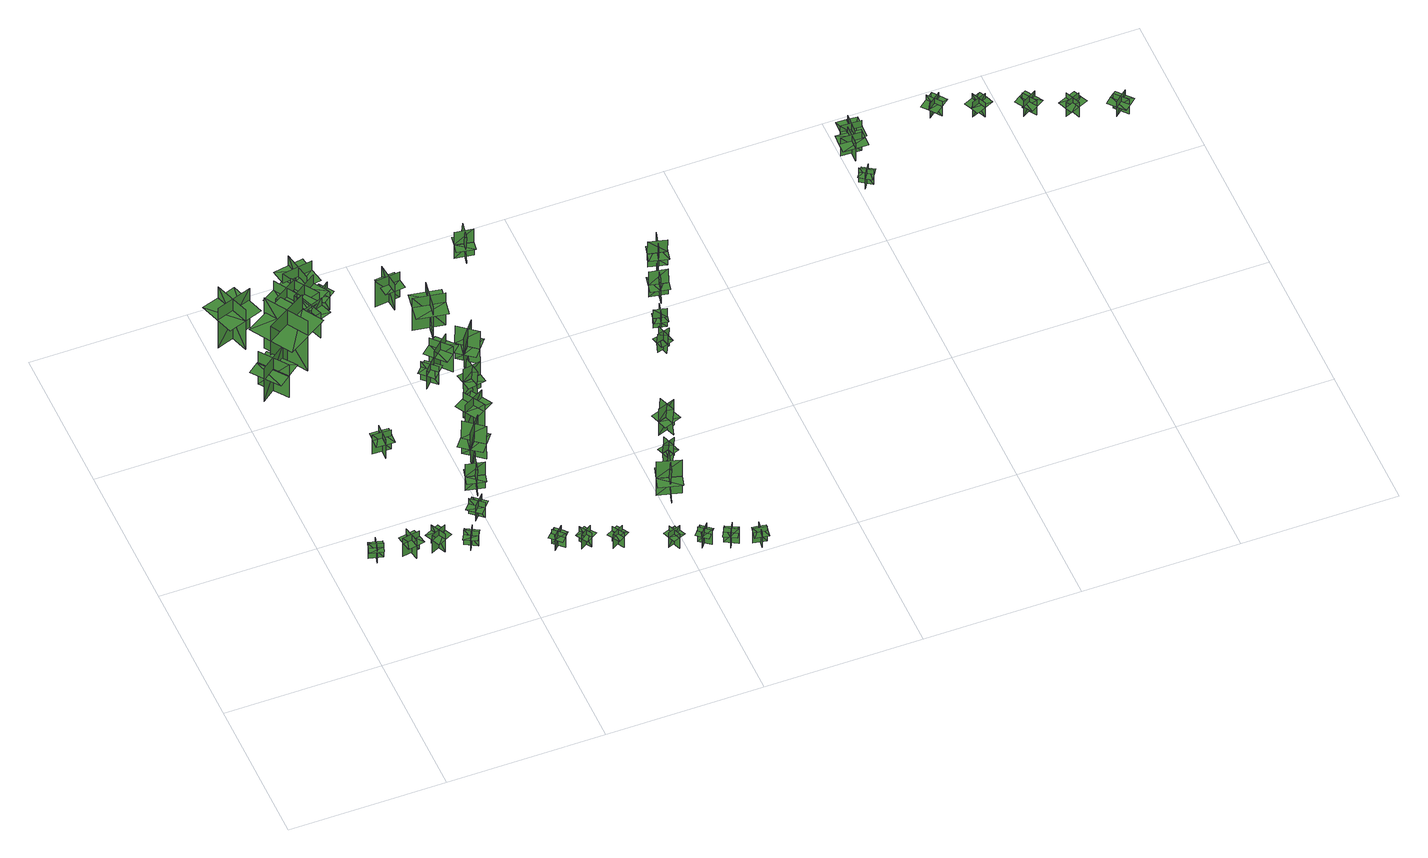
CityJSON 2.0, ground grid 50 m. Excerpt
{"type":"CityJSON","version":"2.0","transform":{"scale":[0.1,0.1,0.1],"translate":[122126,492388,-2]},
"CityObjects":{
"tree1":{"type":"SolitaryVegetationObject","geometry":[{"type":"MultiSurface","lod":"1","boundaries":[[[0,1,2]],[[0,2,3]],[[4,5,6]],[[4,6,7]],[[8,9,10]],[[8,10,11]],[[8,11,12]],[[8,12,13]]]}]},
"tree2":{"type":"SolitaryVegetationObject","geometry":[{"type":"MultiSurface","lod":"1","boundaries":[[[14,15,16]],[[14,16,17]],[[18,19,20]],[[18,20,21]],[[22,23,24]],[[22,24,25]],[[22,25,26]],[[22,26,27]]]}]},
"tree3":{"type":"SolitaryVegetationObject","geometry":[{"type":"MultiSurface","lod":"1","boundaries":[[[28,29,30]],[[28,30,31]],[[32,33,34]],[[32,34,35]],[[36,37,38]],[[36,38,39]],[[36,39,40]],[[36,40,41]]]}]},
"tree4":{"type":"SolitaryVegetationObject","geometry":[{"type":"MultiSurface","lod":"1","boundaries":[[[42,43,44]],[[42,44,45]],[[46,47,48]],[[46,48,49]],[[50,51,52]],[[50,52,53]],[[50,51,54]],[[50,54,55]]]}]},
"tree5":{"type":"SolitaryVegetationObject","geometry":[{"type":"MultiSurface","lod":"1","boundaries":[[[56,57,58]],[[56,58,59]],[[60,61,62]],[[60,62,63]],[[64,65,66]],[[64,66,67]],[[64,67,68]],[[64,68,69]]]}]},
"tree6":{"type":"SolitaryVegetationObject","geometry":[{"type":"MultiSurface","lod":"1","boundaries":[[[70,71,72]],[[70,72,73]],[[74,75,76]],[[74,76,77]],[[78,79,80]],[[78,80,81]],[[78,81,82]],[[78,82,83]]]}]},
"tree7":{"type":"SolitaryVegetationObject","geometry":[{"type":"MultiSurface","lod":"1","boundaries":[[[84,85,86]],[[84,86,87]],[[88,89,90]],[[88,90,91]],[[92,93,94]],[[92,94,95]],[[92,95,96]],[[92,96,97]]]}]},
"tree8":{"type":"SolitaryVegetationObject","geometry":[{"type":"MultiSurface","lod":"1","boundaries":[[[98,99,100]],[[98,100,101]],[[102,103,104]],[[102,104,105]],[[106,107,108]],[[106,108,109]],[[106,109,110]],[[106,110,111]]]}]},
"tree9":{"type":"SolitaryVegetationObject","geometry":[{"type":"MultiSurface","lod":"1","boundaries":[[[112,113,114]],[[112,114,115]],[[116,117,118]],[[116,118,119]],[[120,121,122]],[[120,122,123]],[[120,123,124]],[[120,124,125]]]}]},
"tree10":{"type":"SolitaryVegetationObject","geometry":[{"type":"MultiSurface","lod":"1","boundaries":[[[126,127,128]],[[126,128,129]],[[130,131,132]],[[130,132,133]],[[134,135,136]],[[134,136,137]],[[134,137,138]],[[134,138,139]]]}]},
"tree11":{"type":"SolitaryVegetationObject","geometry":[{"type":"MultiSurface","lod":"1","boundaries":[[[140,141,142]],[[140,142,143]],[[144,145,146]],[[144,146,147]],[[148,149,145]],[[148,145,144]],[[150,151,141]],[[150,141,140]],[[140,141,152]],[[140,152,153]],[[140,154,155]],[[140,155,141]]]}]},
"tree12":{"type":"SolitaryVegetationObject","geometry":[{"type":"MultiSurface","lod":"1","boundaries":[[[156,157,158]],[[156,158,159]],[[160,161,162]],[[160,162,163]],[[164,165,166]],[[164,166,167]],[[164,167,168]],[[164,168,169]]]}]},
"tree13":{"type":"SolitaryVegetationObject","geometry":[{"type":"MultiSurface","lod":"1","boundaries":[[[170,171,172]],[[170,172,173]],[[174,175,176]],[[174,176,177]],[[178,179,180]],[[178,180,181]],[[178,181,182]],[[178,182,183]]]}]},
"tree14":{"type":"SolitaryVegetationObject","geometry":[{"type":"MultiSurface","lod":"1","boundaries":[[[184,185,186]],[[184,186,187]],[[188,189,190]],[[188,190,191]],[[192,193,194]],[[192,194,195]],[[192,195,196]],[[192,196,197]]]}]},
"tree15":{"type":"SolitaryVegetationObject","geometry":[{"type":"MultiSurface","lod":"1","boundaries":[[[198,199,200]],[[198,200,201]],[[202,203,204]],[[202,204,205]],[[206,207,208]],[[206,208,209]],[[206,209,210]],[[206,210,211]]]}]},
"tree16":{"type":"SolitaryVegetationObject","geometry":[{"type":"MultiSurface","lod":"1","boundaries":[[[212,213,214]],[[212,214,215]],[[216,217,218]],[[216,218,219]],[[220,221,217]],[[220,217,216]],[[222,223,213]],[[222,213,212]],[[212,213,224]],[[212,224,225]],[[212,226,227]],[[212,227,213]]]}]},
"tree17":{"type":"SolitaryVegetationObject","geometry":[{"type":"MultiSurface","lod":"1","boundaries":[[[228,229,230]],[[228,230,231]],[[232,233,234]],[[232,234,235]],[[236,237,238]],[[236,238,239]],[[236,239,240]],[[236,240,241]]]}]},
"tree18":{"type":"SolitaryVegetationObject","geometry":[{"type":"MultiSurface","lod":"1","boundaries":[[[242,243,244]],[[242,244,245]],[[246,247,248]],[[246,248,249]],[[250,251,252]],[[250,252,253]],[[250,253,254]],[[250,254,255]]]}]},
"tree19":{"type":"SolitaryVegetationObject","geometry":[{"type":"MultiSurface","lod":"1","boundaries":[[[256,257,258]],[[256,258,259]],[[260,261,262]],[[260,262,263]],[[264,265,266]],[[264,266,267]],[[264,267,268]],[[264,268,269]]]}]},
"tree20":{"type":"SolitaryVegetationObject","geometry":[{"type":"MultiSurface","lod":"1","boundaries":[[[270,271,272]],[[270,272,273]],[[274,275,276]],[[274,276,277]],[[278,279,280]],[[278,280,281]],[[278,281,282]],[[278,282,283]]]}]},
"tree21":{"type":"SolitaryVegetationObject","geometry":[{"type":"MultiSurface","lod":"1","boundaries":[[[284,285,286]],[[284,286,287]],[[288,289,290]],[[288,290,291]],[[292,293,294]],[[292,294,295]],[[292,295,296]],[[292,296,297]]]}]},
"tree22":{"type":"SolitaryVegetationObject","geometry":[{"type":"MultiSurface","lod":"1","boundaries":[[[298,299,300]],[[298,300,301]],[[302,303,304]],[[302,304,305]],[[306,307,308]],[[306,308,309]],[[306,309,310]],[[306,310,311]]]}]},
"tree23":{"type":"SolitaryVegetationObject","geometry":[{"type":"MultiSurface","lod":"1","boundaries":[[[312,313,314]],[[312,314,315]],[[316,317,318]],[[316,318,319]],[[320,321,317]],[[320,317,316]],[[322,323,313]],[[322,313,312]],[[312,313,324]],[[312,324,325]],[[312,326,327]],[[312,327,313]]]}]},
"tree24":{"type":"SolitaryVegetationObject","geometry":[{"type":"MultiSurface","lod":"1","boundaries":[[[328,329,330]],[[328,330,331]],[[332,333,334]],[[332,334,335]],[[336,337,338]],[[336,338,339]],[[336,339,340]],[[336,340,341]]]}]},
"tree25":{"type":"SolitaryVegetationObject","geometry":[{"type":"MultiSurface","lod":"1","boundaries":[[[342,343,344]],[[342,344,345]],[[346,347,348]],[[346,348,349]],[[350,351,352]],[[350,352,353]],[[350,353,354]],[[350,354,355]]]}]},
"tree26":{"type":"SolitaryVegetationObject","geometry":[{"type":"MultiSurface","lod":"1","boundaries":[[[356,357,358]],[[356,358,359]],[[360,361,362]],[[360,362,363]],[[364,365,361]],[[364,361,360]],[[366,367,357]],[[366,357,356]],[[356,357,368]],[[356,368,369]],[[356,370,371]],[[356,371,357]]]}]},
"tree27":{"type":"SolitaryVegetationObject","geometry":[{"type":"MultiSurface","lod":"1","boundaries":[[[372,373,374]],[[372,374,375]],[[376,377,378]],[[376,378,379]],[[380,381,382]],[[380,382,383]],[[380,383,384]],[[380,384,385]]]}]},
"tree28":{"type":"SolitaryVegetationObject","geometry":[{"type":"MultiSurface","lod":"1","boundaries":[[[386,387,388]],[[386,388,389]],[[390,391,392]],[[390,392,393]],[[394,395,396]],[[394,396,397]],[[394,397,398]],[[394,398,399]]]}]},
"tree29":{"type":"SolitaryVegetationObject","geometry":[{"type":"MultiSurface","lod":"1","boundaries":[[[400,401,402]],[[400,402,403]],[[404,405,406]],[[404,406,407]],[[408,409,405]],[[408,405,404]],[[410,411,401]],[[410,401,400]],[[400,401,412]],[[400,412,413]],[[400,414,415]],[[400,415,401]]]}]},
"tree30":{"type":"SolitaryVegetationObject","geometry":[{"type":"MultiSurface","lod":"1","boundaries":[[[416,417,418]],[[416,418,419]],[[420,421,422]],[[420,422,423]],[[424,425,426]],[[424,426,427]],[[424,427,428]],[[424,428,429]]]}]},
"tree31":{"type":"SolitaryVegetationObject","geometry":[{"type":"MultiSurface","lod":"1","boundaries":[[[430,431,432]],[[430,432,433]],[[434,435,436]],[[434,436,437]],[[438,439,435]],[[438,435,434]],[[440,441,431]],[[440,431,430]],[[430,431,442]],[[430,442,443]],[[430,444,445]],[[430,445,431]]]}]},
"tree32":{"type":"SolitaryVegetationObject","geometry":[{"type":"MultiSurface","lod":"1","boundaries":[[[446,447,448]],[[446,448,449]],[[450,451,452]],[[450,452,453]],[[454,455,456]],[[454,456,457]],[[454,457,458]],[[454,458,459]]]}]},
"tree33":{"type":"SolitaryVegetationObject","geometry":[{"type":"MultiSurface","lod":"1","boundaries":[[[460,461,462]],[[460,462,463]],[[464,465,466]],[[464,466,467]],[[468,469,465]],[[468,465,464]],[[470,471,461]],[[470,461,460]],[[460,461,472]],[[460,472,473]],[[460,474,475]],[[460,475,461]]]}]},
"tree34":{"type":"SolitaryVegetationObject","geometry":[{"type":"MultiSurface","lod":"1","boundaries":[[[476,477,478]],[[476,478,479]],[[480,481,482]],[[480,482,483]],[[484,485,481]],[[484,481,480]],[[486,487,477]],[[486,477,476]],[[476,477,488]],[[476,488,489]],[[476,490,491]],[[476,491,477]]]}]},
"tree35":{"type":"SolitaryVegetationObject","geometry":[{"type":"MultiSurface","lod":"1","boundaries":[[[492,493,494]],[[492,494,495]],[[496,497,498]],[[496,498,499]],[[500,501,497]],[[500,497,496]],[[502,503,493]],[[502,493,492]],[[492,493,504]],[[492,504,505]],[[492,506,507]],[[492,507,493]]]}]},
"tree36":{"type":"SolitaryVegetationObject","geometry":[{"type":"MultiSurface","lod":"1","boundaries":[[[508,509,510]],[[508,510,511]],[[512,513,514]],[[512,514,515]],[[516,517,513]],[[516,513,512]],[[518,519,509]],[[518,509,508]],[[508,509,520]],[[508,520,521]],[[508,522,523]],[[508,523,509]]]}]},
"tree37":{"type":"SolitaryVegetationObject","geometry":[{"type":"MultiSurface","lod":"1","boundaries":[[[524,525,526]],[[524,526,527]],[[528,529,530]],[[528,530,531]],[[532,533,529]],[[532,529,528]],[[534,535,525]],[[534,525,524]],[[524,525,536]],[[524,536,537]],[[524,538,539]],[[524,539,525]]]}]},
"tree38":{"type":"SolitaryVegetationObject","geometry":[{"type":"MultiSurface","lod":"1","boundaries":[[[540,541,542]],[[540,542,543]],[[544,545,546]],[[544,546,547]],[[548,549,545]],[[548,545,544]],[[550,551,541]],[[550,541,540]],[[540,541,552]],[[540,552,553]],[[540,554,555]],[[540,555,541]]]}]},
"tree39":{"type":"SolitaryVegetationObject","geometry":[{"type":"MultiSurface","lod":"1","boundaries":[[[556,557,558]],[[556,558,559]],[[560,561,562]],[[560,562,563]],[[564,565,566]],[[564,566,567]],[[564,567,568]],[[564,568,569]]]}]},
"tree40":{"type":"SolitaryVegetationObject","geometry":[{"type":"MultiSurface","lod":"1","boundaries":[[[570,571,572]],[[570,572,573]],[[574,575,576]],[[574,576,577]],[[578,579,580]],[[578,580,581]],[[578,581,582]],[[578,582,583]]]}]},
"tree41":{"type":"SolitaryVegetationObject","geometry":[{"type":"MultiSurface","lod":"1","boundaries":[[[584,585,586]],[[584,586,587]],[[588,589,590]],[[588,590,591]],[[592,593,594]],[[592,594,595]],[[592,595,596]],[[592,596,597]]]}]},
"tree42":{"type":"SolitaryVegetationObject","geometry":[{"type":"MultiSurface","lod":"1","boundaries":[[[598,599,600]],[[598,600,601]],[[602,603,604]],[[602,604,605]],[[606,607,608]],[[606,608,609]],[[606,609,610]],[[606,610,611]]]}]},
"tree43":{"type":"SolitaryVegetationObject","geometry":[{"type":"MultiSurface","lod":"1","boundaries":[[[612,613,614]],[[612,614,615]],[[616,617,618]],[[616,618,619]],[[620,621,622]],[[620,622,623]],[[620,623,624]],[[620,624,625]]]}]},
"tree44":{"type":"SolitaryVegetationObject","geometry":[{"type":"MultiSurface","lod":"1","boundaries":[[[626,627,628]],[[626,628,629]],[[630,631,632]],[[630,632,633]],[[634,635,636]],[[634,636,637]],[[634,637,638]],[[634,638,639]]]}]},
"tree45":{"type":"SolitaryVegetationObject","geometry":[{"type":"MultiSurface","lod":"1","boundaries":[[[640,641,642]],[[640,642,643]],[[644,645,646]],[[644,646,647]],[[648,649,650]],[[648,650,651]],[[648,651,652]],[[648,652,653]]]}]},
"tree46":{"type":"SolitaryVegetationObject","geometry":[{"type":"MultiSurface","lod":"1","boundaries":[[[654,655,656]],[[654,656,657]],[[658,659,660]],[[658,660,661]],[[662,663,664]],[[662,664,665]],[[662,665,666]],[[662,666,667]]]}]}
},
"vertices":[
[139,377,14],[151,420,14],[151,420,76],[139,377,76],[165,391,14],[122,403,14],[122,403,76],[165,391,76],[165,391,59],[171,413,59],[128,424,59],[122,403,59],[116,382,59],[159,370,59],
[273,382,14],[218,372,14],[218,372,91],[273,382,91],[242,403,14],[253,349,14],[253,349,91],[242,403,91],[242,403,69],[215,398,69],[225,344,69],[253,349,69],[280,354,69],[269,408,69],
[339,342,14],[315,391,14],[315,391,91],[339,342,91],[351,376,14],[302,352,14],[302,352,91],[351,376,91],[351,376,70],[339,401,70],[290,377,70],[302,352,70],[314,327,70],[364,352,70],
[86,1165,13],[150,1081,13],[150,1081,154],[86,1165,154],[77,1094,13],[161,1158,13],[161,1158,154],[77,1094,154],[83,1163,107],[147,1079,107],[189,1111,107],[125,1195,107],[113,1053,107],[49,1137,107],
[32,1341,14],[147,1380,14],[147,1380,183],[32,1341,183],[104,1305,14],[65,1420,14],[65,1420,183],[104,1305,183],[104,1305,136],[162,1325,136],[123,1440,136],[65,1420,136],[8,1401,136],[47,1285,136],
[410,319,15],[431,358,15],[431,358,77],[410,319,77],[438,327,15],[400,348,15],[400,348,77],[438,327,77],[438,327,59],[449,346,59],[410,368,59],[400,348,59],[389,329,59],[427,308,59],
[347,776,17],[288,779,17],[288,779,99],[347,776,99],[320,806,17],[318,747,17],[318,747,99],[320,806,99],[320,806,76],[291,807,76],[288,748,76],[318,747,76],[347,745,76],[350,804,76],
[240,1160,11],[158,1292,11],[158,1292,227],[240,1160,227],[264,1261,11],[132,1179,11],[132,1179,227],[264,1261,227],[264,1261,166],[223,1327,166],[91,1245,166],[132,1179,166],[173,1113,166],[305,1195,166],
[468,423,14],[502,460,14],[502,460,78],[468,423,78],[499,425,14],[499,425,78],[461,458,78],[461,458,14],[499,425,56],[517,445,56],[479,479,56],[461,458,56],[443,438,56],[481,404,56],
[298,1392,13],[213,1340,13],[213,1340,151],[298,1392,151],[234,1408,13],[286,1323,13],[286,1323,151],[234,1408,151],[234,1408,112],[191,1382,112],[243,1297,112],[286,1323,112],[328,1349,112],[276,1434,112],
[487,549,68],[545,536,68],[552,566,68],[494,579,68],[521,572,68],[508,514,68],[511,513,122],[525,571,122],[525,571,13],[511,513,13],[486,547,13],[544,534,13],[545,536,122],[487,549,122],[480,520,68],[538,507,68],
[297,1336,14],[324,1264,14],[324,1264,122],[297,1336,122],[275,1290,14],[348,1317,14],[348,1317,122],[275,1290,122],[275,1290,92],[288,1253,92],[361,1280,92],[348,1317,92],[334,1353,92],[262,1326,92],
[349,1385,14],[267,1329,14],[267,1329,152],[349,1385,152],[284,1398,14],[340,1315,14],[340,1315,152],[284,1398,152],[284,1398,114],[243,1370,114],[299,1287,114],[340,1315,114],[381,1343,114],[326,1425,114],
[639,256,14],[671,225,14],[671,225,75],[639,256,75],[639,227,14],[670,259,14],[670,259,75],[639,227,75],[639,227,58],[655,211,58],[686,243,58],[670,259,58],[654,274,58],[623,242,58],
[329,1386,13],[312,1484,13],[312,1484,151],[329,1386,151],[368,1440,13],[269,1423,13],[269,1423,151],[368,1440,151],[368,1440,112],[359,1489,112],[261,1472,112],[269,1423,112],[278,1374,112],[376,1390,112],
[536,630,83],[584,689,83],[553,714,84],[505,655,84],[529,682,83],[588,634,83],[591,638,153],[532,686,153],[532,686,13],[591,638,13],[538,628,13],[586,687,13],[584,689,153],[536,630,153],[566,606,84],[614,665,84],
[352,1363,15],[398,1395,15],[398,1395,92],[352,1363,92],[389,1356,15],[357,1401,15],[357,1401,92],[389,1356,92],[389,1356,70],[411,1372,70],[380,1417,70],[357,1401,70],[334,1386,70],[366,1340,70],
[742,198,14],[718,235,14],[718,235,76],[742,198,76],[749,226,14],[712,202,14],[712,202,76],[749,226,76],[749,226,58],[737,245,58],[700,221,58],[712,202,58],[724,184,58],[761,208,58],
[570,959,19],[530,998,19],[530,998,96],[570,959,96],[570,996,19],[531,956,19],[531,956,96],[570,996,96],[570,996,74],[550,1015,74],[511,976,74],[531,956,74],[551,937,74],[590,977,74],
[590,816,13],[629,748,13],[629,748,121],[590,816,121],[576,766,13],[644,805,13],[644,805,121],[576,766,121],[576,766,91],[596,732,91],[663,771,91],[644,805,91],[624,838,91],[557,799,91],
[835,191,14],[797,169,14],[797,169,76],[835,191,76],[806,199,14],[829,161,14],[829,161,76],[806,199,76],[806,199,59],[787,188,59],[810,149,59],[829,161,59],[848,172,59],[825,210,59],
[630,1049,14],[572,998,14],[572,998,122],[630,1049,122],[579,1053,14],[630,994,14],[630,994,122],[579,1053,122],[579,1053,91],[550,1027,91],[601,969,91],[630,994,91],[659,1020,91],[608,1078,91],
[622,897,69],[681,908,69],[675,938,69],[616,927,69],[645,931,69],[656,873,69],[659,873,124],[648,932,124],[648,932,15],[659,873,15],[623,894,15],[681,905,15],[681,908,124],[622,897,124],[628,867,69],[686,878,69],
[563,1280,20],[555,1361,20],[555,1361,129],[563,1280,129],[596,1321,20],[596,1321,129],[515,1312,129],[515,1312,20],[596,1321,95],[592,1354,95],[528,1348,95],[531,1314,95],[535,1280,95],[599,1287,95],
[625,1133,17],[641,1232,17],[641,1232,155],[625,1133,155],[679,1172,17],[581,1188,17],[581,1188,155],[679,1172,155],[679,1172,116],[687,1221,116],[589,1237,116],[581,1188,116],[573,1139,116],[671,1123,116],
[659,984,84],[708,1043,84],[677,1068,85],[629,1009,85],[653,1037,84],[712,988,84],[715,992,155],[656,1040,155],[656,1040,14],[715,992,14],[662,982,14],[710,1041,14],[708,1043,155],[659,984,155],[689,960,85],[738,1019,85],
[961,137,15],[977,96,15],[977,96,77],[961,137,77],[949,111,15],[990,126,15],[990,126,77],[949,111,77],[949,111,59],[957,90,59],[998,106,59],[990,126,59],[982,147,59],[941,131,59],
[1037,103,14],[1071,75,14],[1071,75,76],[1037,103,76],[1039,74,14],[1067,108,14],[1067,108,76],[1039,74,76],[1039,74,59],[1056,60,59],[1084,94,59],[1067,108,59],[1050,122,59],[1022,88,59],
[995,322,82],[1069,301,82],[1079,340,83],[1006,360,83],[1041,349,82],[1021,275,82],[1025,274,152],[1045,348,152],[1045,348,12],[1025,274,12],[994,319,12],[1068,298,12],[1069,301,152],[995,322,152],[985,284,83],[1059,264,83],
[1106,71,14],[1145,49,14],[1145,49,76],[1106,71,76],[1115,42,14],[1136,81,14],[1136,81,76],[1115,42,76],[1115,42,59],[1134,32,59],[1155,71,59],[1136,81,59],[1116,92,59],[1095,53,59],
[1074,457,53],[1088,417,53],[1109,425,53],[1094,465,53],[1100,445,53],[1061,431,53],[1061,428,92],[1101,443,92],[1101,443,14],[1061,428,14],[1072,456,14],[1086,417,14],[1088,417,92],[1074,457,92],[1053,450,53],[1068,410,53],
[1225,28,14],[1182,36,14],[1182,36,76],[1225,28,76],[1209,53,14],[1201,9,14],[1201,9,76],[1209,53,76],[1209,53,59],[1187,56,59],[1179,13,59],[1201,9,59],[1223,5,59],[1230,49,59],
[804,1411,68],[862,1401,68],[868,1431,68],[809,1442,68],[837,1436,68],[827,1377,68],[830,1376,123],[840,1435,123],[840,1435,14],[830,1376,14],[803,1409,14],[862,1399,14],[862,1401,123],[804,1411,123],[799,1382,68],[857,1371,68],
[1091,538,68],[1147,557,68],[1137,586,68],[1081,567,68],[1108,575,68],[1127,519,68],[1131,520,122],[1111,576,122],[1111,576,13],[1131,520,13],[1091,535,13],[1148,555,13],[1147,557,122],[1091,538,122],[1100,509,68],[1157,529,68],
[1226,867,52],[1237,826,52],[1258,832,53],[1247,873,53],[1251,853,52],[1210,842,52],[1211,839,91],[1252,851,91],[1252,851,14],[1211,839,14],[1224,867,14],[1235,826,14],[1237,826,91],[1226,867,91],[1205,861,53],[1216,820,53],
[1262,952,52],[1252,911,52],[1274,906,52],[1283,947,52],[1278,927,52],[1236,937,52],[1236,934,91],[1277,925,91],[1277,925,13],[1236,934,13],[1260,952,13],[1250,911,13],[1252,911,91],[1262,952,91],[1241,957,52],[1231,915,52],
[1293,1016,67],[1304,1074,67],[1274,1080,68],[1262,1022,68],[1269,1050,67],[1327,1038,67],[1328,1042,122],[1270,1053,122],[1270,1053,13],[1328,1042,13],[1295,1015,13],[1306,1074,13],[1304,1074,122],[1293,1016,122],[1322,1010,68],[1333,1069,68],
[1349,1188,67],[1334,1130,67],[1364,1122,67],[1378,1180,67],[1370,1153,67],[1313,1167,67],[1312,1164,122],[1370,1149,122],[1370,1149,13],[1312,1164,13],[1346,1188,13],[1332,1130,13],[1334,1130,122],[1349,1188,122],[1319,1195,67],[1305,1137,67],
[2047,1218,13],[2010,1243,13],[2010,1243,74],[2047,1218,74],[2041,1247,13],[2016,1210,13],[2016,1210,74],[2041,1247,74],[2041,1247,57],[2023,1259,57],[1998,1223,57],[2016,1210,57],[2035,1198,57],[2060,1235,57],
[2035,1389,14],[2035,1389,92],[2032,1322,92],[2032,1322,14],[2065,1355,14],[2065,1355,92],[2000,1358,92],[2000,1358,14],[2075,1354,67],[2076,1388,67],[1996,1391,67],[1994,1358,67],[1993,1324,67],[2073,1321,67],
[2082,1399,14],[2082,1399,91],[2016,1403,91],[2016,1403,14],[2048,1369,14],[2048,1369,91],[2052,1434,91],[2052,1434,14],[2047,1360,66],[2081,1358,66],[2086,1438,66],[2052,1440,66],[2019,1442,66],[2014,1362,66],
[2335,1397,9],[2335,1397,71],[2302,1439,71],[2302,1439,9],[2299,1402,9],[2299,1402,71],[2340,1434,71],[2340,1434,9],[2293,1397,51],[2309,1376,51],[2360,1416,51],[2343,1437,51],[2327,1458,51],[2276,1418,51],
[2449,1344,10],[2449,1344,72],[2428,1393,72],[2428,1393,10],[2416,1358,10],[2416,1358,72],[2463,1378,72],[2463,1378,10],[2409,1355,52],[2420,1330,52],[2478,1356,52],[2468,1380,52],[2457,1405,52],[2398,1379,52],
[2554,1304,10],[2554,1304,72],[2600,1332,72],[2600,1332,10],[2563,1339,10],[2563,1339,72],[2591,1295,72],[2591,1295,10],[2559,1346,52],[2536,1331,52],[2570,1277,52],[2593,1291,52],[2616,1305,52],[2582,1360,52],
[2681,1288,14],[2681,1288,76],[2702,1238,76],[2702,1238,14],[2714,1273,14],[2714,1273,76],[2667,1253,76],[2667,1253,14],[2722,1276,56],[2711,1301,56],[2652,1276,56],[2663,1251,56],[2673,1227,56],[2732,1252,56],
[2805,1200,11],[2805,1200,73],[2846,1235,73],[2846,1235,11],[2808,1236,11],[2808,1236,73],[2842,1197,73],[2842,1197,11],[2803,1242,53],[2783,1224,53],[2825,1176,53],[2846,1193,53],[2866,1211,53],[2823,1259,53]
]}
